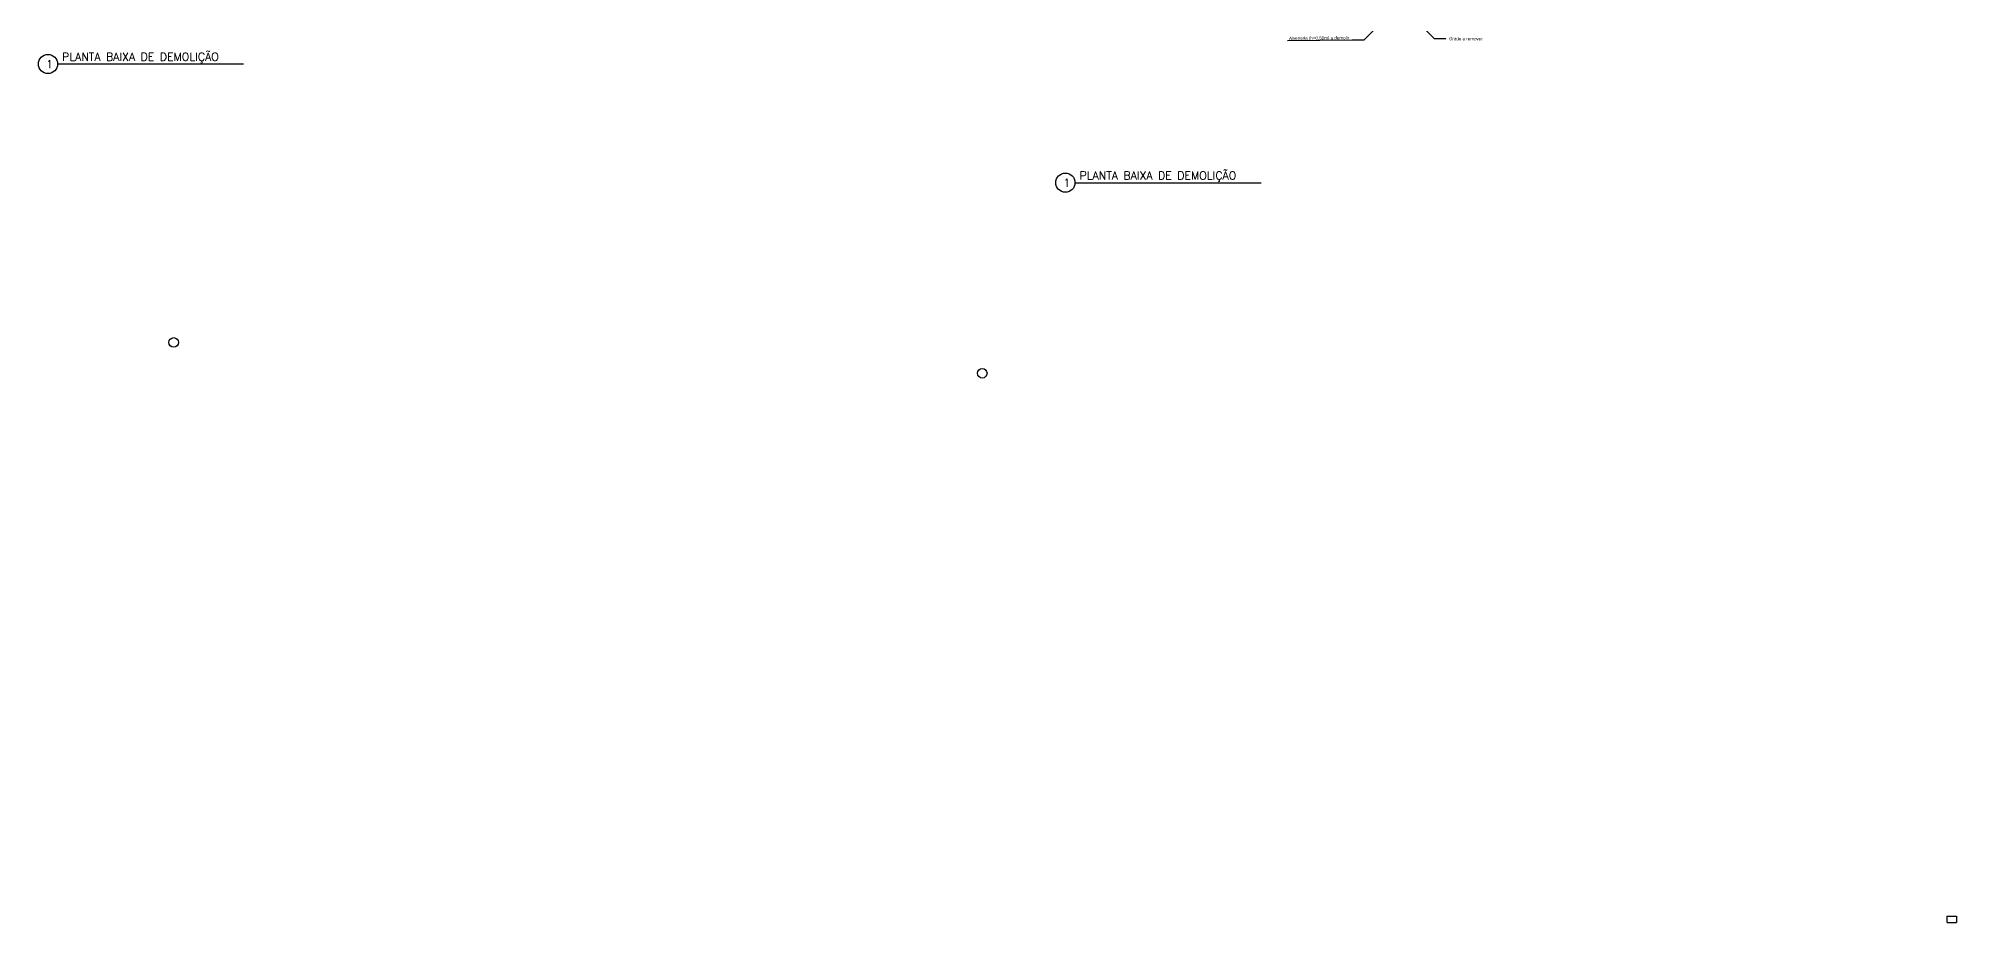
# Model space of a CAD drawing. Extents: x 0 to 11638, y -6007 to 0.
# Drawn here: x 10067.9 to 10127.8, y -3607.2 to -3579.6 of the extents above; entities that cross this region are included whole.
import ezdxf
from ezdxf import colors
from ezdxf.entities.mleader import LeaderData, LeaderLine
from ezdxf.math import Vec2, Vec3

# ---------------------------------------------------------------- set-up
doc = ezdxf.new("R2010")
doc.units = 0
doc.layers.get('0').update_dxf_attribs({"linetype": 'CONTINUOUS'})
doc.layers.add('ARQ - Alvenaria Alta', color=251, linetype='CONTINUOUS', lineweight=13)
doc.layers.add('Elétrica', color=30, linetype='CONTINUOUS', lineweight=20)
doc.layers.add('ARQ - Cotas', color=1, linetype='CONTINUOUS')
doc.styles.add('ROMANS', font='romans.shx', dxfattribs={"height": 0.3})
doc.styles.get("Standard").update_dxf_attribs({"font": 'arial.ttf', "height": 0.15})

msp = doc.modelspace()

# ---------------------------------------------------------------- linework, layer by layer
at = {"lineweight": -2}
for p, q in [((10068.456, -3580.392), (10074.271, -3580.392)), ((10100.248, -3584.104), (10106.063, -3584.104))]:
    msp.add_line(p, q, dxfattribs=at)
for centre in [(10068.156, -3580.392), (10099.948, -3584.104)]:
    msp.add_circle(centre, 0.3, dxfattribs=at)
at = {"layer": 'ARQ - Alvenaria Alta', "lineweight": -2}
for p, q in [((10127.496, -3607.04), (10127.496, -3607.24)), ((10127.496, -3607.04), (10127.796, -3607.04)), ((10127.497, -3607.24), (10127.797, -3607.24)), ((10127.796, -3607.04), (10127.796, -3607.24))]:
    msp.add_line(p, q, dxfattribs=at)
at = {"layer": 'Elétrica', "lineweight": -2}
for centre in [(10072.085, -3589.099), (10097.349, -3590.062)]:
    msp.add_circle(centre, 0.15, dxfattribs=at)

# ---------------------------------------------------------------- texts
at = {"lineweight": -2, "char_height": 0.25, "attachment_point": 1, "style": 'ROMANS'}
for s, width, insert in [('1', 0.39382, (10068.098, -3580.268)), ('PLANTA BAIXA DE DEMOLIÇÃO', 7.57034, (10068.598, -3580.042)), ('PLANTA BAIXA DE DEMOLIÇÃO', 7.57034, (10100.39, -3583.754)), ('1', 0.39382, (10099.89, -3583.98))]:
    msp.add_mtext_dynamic_manual_height_columns(s, width=width, gutter_width=750, heights=[0], dxfattribs=dict(at, insert=insert))

# ---------------------------------------------------------------- leaders
at = {"layer": 'ARQ - Cotas', "lineweight": -2}
ml = msp.add_multileader_mtext('Standard', dxfattribs=at)
ml.set_content('Grade a remover ', color=256, style='STANDARD')
ml.set_leader_properties(color=256, linetype='BYLAYER', lineweight=-1)
ml.build(insert=Vec2(0, 0))
ml.multileader.update_dxf_attribs({"text_right_attachment_type": 6, "dogleg_length": 0.36, "arrow_head_size": 0.25})
ctx = ml.context
ctx.base_point, ctx.char_height, ctx.arrow_head_size, ctx.landing_gap_size, ctx.plane_origin, ctx.plane_x_axis, ctx.plane_y_axis = Vec3(10111.833, -3579.599), 0.1, 0.25, 0.1, Vec3(10111.085, -3579.201), Vec3(0.99996, -0.008998), Vec3(0.008998, 0.99996)
ctx.right_attachment = 6
notes = []
notes.append((ctx, [(0, (1, 1, 0), (10111.473, -3579.595), (0.99996, -0.008998), 0.36, [(0, [(10110.944, -3579.065)], 0, [])])]))
ctx.mtext.insert, ctx.mtext.text_direction, ctx.mtext.rotation, ctx.mtext.flow_direction = Vec3(10111.933, -3579.549), Vec3(0.99996, -0.008998), 6.274188, 5
ml = msp.add_multileader_mtext('Standard', dxfattribs=at)
ml.set_content('Alvenaria (h=0,50m) a demolir', color=256, style='STANDARD')
ml.set_leader_properties(color=256, linetype='BYLAYER', lineweight=-1)
ml.build(insert=Vec2(0, 0))
ml.multileader.update_dxf_attribs({"text_right_attachment_type": 6, "dogleg_length": 0.36, "arrow_head_size": 0.25})
ctx = ml.context
ctx.base_point, ctx.char_height, ctx.arrow_head_size, ctx.landing_gap_size, ctx.plane_origin, ctx.plane_x_axis, ctx.plane_y_axis = Vec3(10106.835, -3579.606), 0.1, 0.25, 0.1, Vec3(10109.66, -3579.254), Vec3(0.99996, 0.008998), Vec3(-0.008998, 0.99996)
ctx.right_attachment, ctx.text_align_type = 6, 2
notes.append((ctx, [(0, (1, 1, 0), (10109.273, -3579.648), (-0.99996, -0.008998), 0.36, [(0, [(10109.801, -3579.118)], 0, [])])]))
ctx.mtext.insert, ctx.mtext.text_direction, ctx.mtext.rotation, ctx.mtext.alignment, ctx.mtext.flow_direction = Vec3(10108.811, -3579.523), Vec3(0.99996, 0.008998), 0.008998, 3, 5
for ctx, leaders in notes:
    for number, flags, end, landing, length, lines in leaders:
        leader = LeaderData()
        leader.index, (leader.has_last_leader_line, leader.has_dogleg_vector, leader.attachment_direction) = number, flags
        leader.last_leader_point, leader.dogleg_vector, leader.dogleg_length = Vec3(end), Vec3(landing), length
        for number, points, colour, breaks in lines:
            line = LeaderLine()
            line.index, line.vertices, line.color, line.breaks = number, Vec3.list(points), colors.encode_raw_color(colour), breaks
            leader.lines.append(line)
        ctx.leaders.append(leader)

doc.saveas('drawing.dxf')
